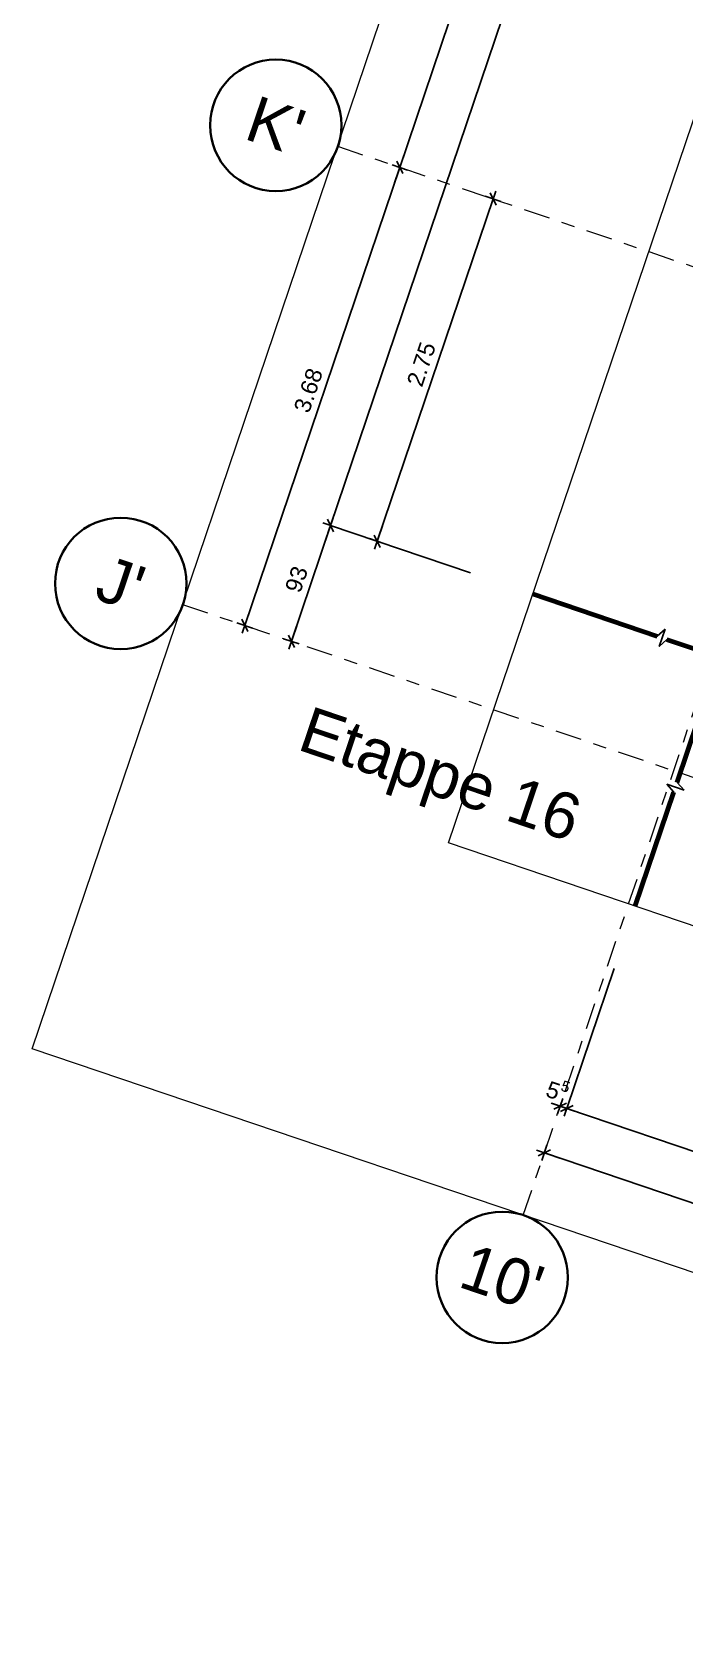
# Model space of a CAD drawing. Header units: metres. Extents: x 2661608 to 2661648.6, y 1209464.3 to 1209501.1.
# Drawn here: x 2661607.96 to 2661612.93, y 1209470.65 to 1209482.87 of the extents above; entities that cross this region are included whole.
import ezdxf

# ---------------------------------------------------------------- set-up
doc = ezdxf.new("R2010")
doc.units = ezdxf.units.M
doc.header["$PDMODE"] = 65
doc.linetypes.add('AUSGEZOGEN', pattern=[0])
doc.linetypes.add('PHANTOM2_S8', pattern=[0.3, 0.2, -0.05, 0, -0.05])
for name, color, linetype, lineweight in [('TB_639', 7, 'AUSGEZOGEN', 25), ('TB_643', 7, 'AUSGEZOGEN', 25), ('TB_649', 7, 'AUSGEZOGEN', 25), ('TB_650', 7, 'AUSGEZOGEN', 25)]:
    doc.layers.add(name, color=color, linetype=linetype, lineweight=lineweight)
doc.styles.add('ARIAL', font='arial.ttf')
doc.styles.add('MtXpl_Arial', font='arial.ttf')
doc.dimstyles.new('DIMSTYLE_2', dxfattribs={"dimtxt": 0.125, "dimasz": 0.125, "dimexe": 0, "dimexo": 0, "dimgap": 0.0625, "dimtad": 2, "dimdec": 3, "dimrnd": 0.005, "dimzin": 4, "dimdsep": 46, "dimtxsty": 'ARIAL', "dimblk1": 'ALL_ML_STRICH', "dimblk2": 'ALL_ML_STRICH', "dimsah": 1, "dimcen": 0, "dimclrd": 7, "dimclre": 7, "dimclrt": 7, "dimazin": 3, "dimtfac": 1, "dimtdec": 0, "dimtix": 1, "dimtmove": 2, "dimatfit": 3, "dimfxl": 0, "dimlwd": 0, "dimlwe": 25})
doc.dimstyles.new('DIMSTYLE_3', dxfattribs={"dimtxt": 0.125, "dimasz": 0.125, "dimexe": 0, "dimexo": 0, "dimgap": 0.0625, "dimtad": 2, "dimdec": 3, "dimrnd": 0.005, "dimzin": 4, "dimdsep": 46, "dimtxsty": 'ARIAL', "dimblk1": 'ALL_ML_STRICH', "dimblk2": 'ALL_ML_STRICH', "dimsah": 1, "dimcen": 0, "dimclrd": 7, "dimclre": 7, "dimclrt": 7, "dimazin": 3, "dimtfac": 1, "dimtdec": 0, "dimtix": 1, "dimtmove": 2, "dimatfit": 3, "dimfxl": 0, "dimlwd": 0, "dimlwe": 25})
doc.dimstyles.new('DIMSTYLE_4', dxfattribs={"dimtxt": 0.125, "dimasz": 0.125, "dimexe": 0, "dimexo": 0, "dimgap": 0.0625, "dimtad": 2, "dimdec": 1, "dimlfac": 100, "dimrnd": 0.5, "dimzin": 4, "dimdsep": 46, "dimtxsty": 'ARIAL', "dimblk1": 'ALL_ML_STRICH', "dimblk2": 'ALL_ML_STRICH', "dimsah": 1, "dimcen": 0, "dimclrd": 7, "dimclre": 7, "dimclrt": 7, "dimazin": 3, "dimtfac": 1, "dimtdec": 0, "dimtix": 1, "dimtmove": 2, "dimatfit": 3, "dimfxl": 0, "dimtvp": 1.2, "dimlwd": 0, "dimlwe": 25})
doc.dimstyles.new('DIMSTYLE_7', dxfattribs={"dimtxt": 0.125, "dimasz": 0.125, "dimexe": 0, "dimexo": 0, "dimgap": 0.0625, "dimtad": 2, "dimrnd": 0.005, "dimzin": 4, "dimdsep": 46, "dimtxsty": 'ARIAL', "dimblk1": 'ALL_ML_STRICH', "dimblk2": 'ALL_ML_STRICH', "dimsah": 1, "dimcen": 0, "dimclrd": 7, "dimclre": 7, "dimclrt": 7, "dimazin": 3, "dimtfac": 1, "dimtdec": 0, "dimtix": 1, "dimtmove": 2, "dimatfit": 3, "dimfxl": 0, "dimlwd": 0, "dimlwe": 25})
doc.dimstyles.new('DIMSTYLE_9', dxfattribs={"dimtxt": 0.125, "dimasz": 0.125, "dimexe": 0, "dimexo": 0, "dimgap": 0.0625, "dimtad": 2, "dimdec": 1, "dimlfac": 100, "dimrnd": 0.5, "dimzin": 4, "dimdsep": 46, "dimtxsty": 'ARIAL', "dimblk1": 'ALL_ML_STRICH', "dimblk2": 'ALL_ML_STRICH', "dimsah": 1, "dimcen": 0, "dimclrd": 7, "dimclre": 7, "dimclrt": 7, "dimazin": 3, "dimtfac": 1, "dimtdec": 0, "dimtix": 1, "dimtmove": 2, "dimatfit": 3, "dimfxl": 0, "dimlwd": 0, "dimlwe": 25})

# ---------------------------------------------------------------- blocks, each defined once
blk = doc.blocks.new('ALL_ML_STRICH')
at = {"color": 0, "linetype": 'ByBlock', "lineweight": -2}
for p, q in [((-1, 0), (0.5, 0)), ((-0.3, -0.3), (0.3, 0.3)), ((0, -0.5), (0, 0.5))]:
    blk.add_line(p, q, dxfattribs=at)
blk = doc.blocks.new('*D15')
at = {"layer": 'DEFPOINTS', "color": 7, "linetype": 'AUSGEZOGEN', "lineweight": 25, "transparency": 16777216}
for p in [(2661612.252, 1209475.497), (2661611.861, 1209474.344), (2661615.138, 1209473.939)]:
    blk.add_point(p, dxfattribs=at)
at = {"layer": 'TB_649', "color": 7, "linetype": 'AUSGEZOGEN', "lineweight": -2, "transparency": 16777216}
for p, q in [((2661611.861, 1209474.344), (2661611.861, 1209474.344)), ((2661611.861, 1209474.344), (2661614.924, 1209473.307)), ((2661614.924, 1209473.307), (2661614.924, 1209473.307))]:
    blk.add_line(p, q, dxfattribs=at)
at = {"layer": 'TB_649', "color": 7, "linetype": 'AUSGEZOGEN', "lineweight": 25, "transparency": 16777216, "xscale": 0.125, "yscale": 0.125, "zscale": 0.125}
for p, rotation in [((2661611.861, 1209474.344), 161.2952432351559), ((2661614.924, 1209473.307), 341.295243235156)]:
    blk.add_blockref('ALL_ML_STRICH', p, dxfattribs=dict(at, rotation=rotation))
at = {"layer": 'TB_649', "color": 7, "linetype": 'AUSGEZOGEN', "lineweight": 25, "transparency": 16777216, "insert": (2661613.45, 1209473.927), "char_height": 0.125, "width": 0.625, "attachment_point": 5, "rotation": 341.2952, "style": 'ARIAL'}
blk.add_mtext('\\A1;{\\A1;{3.23\\H0.082500;\\S5^ ;}}', dxfattribs=at)
blk = doc.blocks.new('*D21')
at = {"layer": 'DEFPOINTS', "color": 7, "linetype": 'AUSGEZOGEN', "lineweight": 25, "transparency": 16777216}
for p in [(2661612.629, 1209476.445), (2661612.206, 1209475.362), (2661611.981, 1209474.699)]:
    blk.add_point(p, dxfattribs=at)
at = {"layer": 'TB_649', "color": 7, "linetype": 'AUSGEZOGEN', "lineweight": -2, "transparency": 16777216}
for p, q in [((2661612.393, 1209475.747), (2661612.032, 1209474.682)), ((2661611.981, 1209474.699), (2661611.981, 1209474.699)), ((2661611.981, 1209474.699), (2661612.032, 1209474.682))]:
    blk.add_line(p, q, dxfattribs=at)
at = {"layer": 'TB_649', "color": 7, "linetype": 'AUSGEZOGEN', "lineweight": 25, "transparency": 16777216, "xscale": 0.125, "yscale": 0.125, "zscale": 0.125}
for p, rotation in [((2661612.032, 1209474.682), 341.2952431311741), ((2661611.981, 1209474.699), 161.2952431311741)]:
    blk.add_blockref('ALL_ML_STRICH', p, dxfattribs=dict(at, rotation=rotation))
at = {"layer": 'TB_649', "color": 7, "linetype": 'AUSGEZOGEN', "lineweight": 25, "transparency": 16777216, "insert": (2661611.964, 1209474.826), "char_height": 0.125, "width": 0.375, "attachment_point": 5, "rotation": 341.2952, "style": 'ARIAL'}
blk.add_mtext('\\A1;{\\A1;{5\\H0.082500;\\S5^ ;}}', dxfattribs=at)
blk = doc.blocks.new('*D22')
at = {"layer": 'DEFPOINTS', "color": 7, "linetype": 'AUSGEZOGEN', "lineweight": 25, "transparency": 16777216}
for p in [(2661612.629, 1209476.445), (2661612.032, 1209474.682), (2661637.18, 1209468.461)]:
    blk.add_point(p, dxfattribs=at)
at = {"layer": 'TB_649', "color": 7, "linetype": 'AUSGEZOGEN', "lineweight": -2, "transparency": 16777216}
for p, q in [((2661612.393, 1209475.747), (2661612.032, 1209474.682)), ((2661612.032, 1209474.682), (2661636.483, 1209466.403)), ((2661636.483, 1209466.403), (2661636.483, 1209466.403))]:
    blk.add_line(p, q, dxfattribs=at)
at = {"layer": 'TB_649', "color": 7, "linetype": 'AUSGEZOGEN', "lineweight": 25, "transparency": 16777216, "xscale": 0.125, "yscale": 0.125, "zscale": 0.125}
for p, rotation in [((2661612.032, 1209474.682), 161.2952431311741), ((2661636.483, 1209466.403), 341.2952431311741)]:
    blk.add_blockref('ALL_ML_STRICH', p, dxfattribs=dict(at, rotation=rotation))
at = {"layer": 'TB_649', "color": 7, "linetype": 'AUSGEZOGEN', "lineweight": 25, "transparency": 16777216, "insert": (2661624.31, 1209470.645), "char_height": 0.125, "width": 0.75, "attachment_point": 5, "rotation": 341.2952, "style": 'ARIAL'}
blk.add_mtext('\\A1;{\\A1;{25.81\\H0.082500;\\S5^ ;}}', dxfattribs=at)
blk = doc.blocks.new('*D102')
at = {"layer": 'DEFPOINTS', "color": 7, "linetype": 'AUSGEZOGEN', "lineweight": 25, "transparency": 16777216}
for p in [(2661610.916, 1209481.79), (2661609.581, 1209478.357), (2661610.142, 1209478.167)]:
    blk.add_point(p, dxfattribs=at)
at = {"layer": 'TB_649', "color": 7, "linetype": 'AUSGEZOGEN', "lineweight": -2, "transparency": 16777216}
for p, q in [((2661609.581, 1209478.357), (2661610.761, 1209481.842)), ((2661610.761, 1209481.842), (2661610.761, 1209481.842)), ((2661609.581, 1209478.357), (2661609.581, 1209478.357))]:
    blk.add_line(p, q, dxfattribs=at)
at = {"layer": 'TB_649', "color": 7, "linetype": 'AUSGEZOGEN', "lineweight": 25, "transparency": 16777216, "xscale": 0.125, "yscale": 0.125, "zscale": 0.125}
for p, rotation in [((2661610.761, 1209481.842), 71.29524323660247), ((2661609.581, 1209478.357), 251.2952432366025)]:
    blk.add_blockref('ALL_ML_STRICH', p, dxfattribs=dict(at, rotation=rotation))
at = {"layer": 'TB_649', "color": 7, "linetype": 'AUSGEZOGEN', "lineweight": 25, "transparency": 16777216, "insert": (2661610.065, 1209480.145), "char_height": 0.125, "width": 0.5, "attachment_point": 5, "rotation": 71.2952, "style": 'ARIAL'}
blk.add_mtext('\\A1;{\\A1;{3.68\\H0.082500;\\S^ ;}}', dxfattribs=at)
blk = doc.blocks.new('*D103')
at = {"layer": 'DEFPOINTS', "color": 7, "linetype": 'AUSGEZOGEN', "lineweight": 25, "transparency": 16777216}
for p in [(2661611.972, 1209485.317), (2661610.761, 1209481.842), (2661610.916, 1209481.79)]:
    blk.add_point(p, dxfattribs=at)
at = {"layer": 'TB_649', "color": 7, "linetype": 'AUSGEZOGEN', "lineweight": -2, "transparency": 16777216}
for p, q in [((2661610.761, 1209481.842), (2661611.941, 1209485.328)), ((2661611.941, 1209485.328), (2661611.941, 1209485.328)), ((2661610.761, 1209481.842), (2661610.761, 1209481.842))]:
    blk.add_line(p, q, dxfattribs=at)
at = {"layer": 'TB_649', "color": 7, "linetype": 'AUSGEZOGEN', "lineweight": 25, "transparency": 16777216, "xscale": 0.125, "yscale": 0.125, "zscale": 0.125}
for p, rotation in [((2661611.941, 1209485.328), 71.29524323660247), ((2661610.761, 1209481.842), 251.2952432366025)]:
    blk.add_blockref('ALL_ML_STRICH', p, dxfattribs=dict(at, rotation=rotation))
at = {"layer": 'TB_649', "color": 7, "linetype": 'AUSGEZOGEN', "lineweight": 25, "transparency": 16777216, "insert": (2661611.245, 1209483.63), "char_height": 0.125, "width": 0.5, "attachment_point": 5, "rotation": 71.2952, "style": 'ARIAL'}
blk.add_mtext('\\A1;{\\A1;{3.68\\H0.082500;\\S^ ;}}', dxfattribs=at)
blk = doc.blocks.new('*D108')
at = {"layer": 'DEFPOINTS', "color": 7, "linetype": 'AUSGEZOGEN', "lineweight": 25, "transparency": 16777216}
for p in [(2661611.773, 1209478.596), (2661609.936, 1209478.236), (2661610.975, 1209477.885)]:
    blk.add_point(p, dxfattribs=at)
at = {"layer": 'TB_649', "color": 7, "linetype": 'AUSGEZOGEN', "lineweight": -2, "transparency": 16777216}
for p, q in [((2661609.936, 1209478.236), (2661610.234, 1209479.117)), ((2661611.3, 1209478.757), (2661610.234, 1209479.117)), ((2661609.936, 1209478.236), (2661609.936, 1209478.236))]:
    blk.add_line(p, q, dxfattribs=at)
at = {"layer": 'TB_649', "color": 7, "linetype": 'AUSGEZOGEN', "lineweight": 25, "transparency": 16777216, "xscale": 0.125, "yscale": 0.125, "zscale": 0.125}
for p, rotation in [((2661610.234, 1209479.117), 71.29524324225345), ((2661609.936, 1209478.236), 251.2952432422534)]:
    blk.add_blockref('ALL_ML_STRICH', p, dxfattribs=dict(at, rotation=rotation))
at = {"layer": 'TB_649', "color": 7, "linetype": 'AUSGEZOGEN', "lineweight": 25, "transparency": 16777216, "insert": (2661609.975, 1209478.708), "char_height": 0.125, "width": 0.5, "attachment_point": 5, "rotation": 71.2952, "style": 'ARIAL'}
blk.add_mtext('\\A1;{\\A1;{93\\H0.082500;\\S^ ;}}', dxfattribs=at)
blk = doc.blocks.new('*D109')
at = {"layer": 'DEFPOINTS', "color": 7, "linetype": 'AUSGEZOGEN', "lineweight": 25, "transparency": 16777216}
for p in [(2661617.607, 1209495.826), (2661610.234, 1209479.117), (2661611.773, 1209478.596)]:
    blk.add_point(p, dxfattribs=at)
at = {"layer": 'TB_649', "color": 7, "linetype": 'AUSGEZOGEN', "lineweight": -2, "transparency": 16777216}
for p, q in [((2661610.234, 1209479.117), (2661616.068, 1209496.347)), ((2661616.068, 1209496.347), (2661616.068, 1209496.347)), ((2661611.3, 1209478.757), (2661610.234, 1209479.117))]:
    blk.add_line(p, q, dxfattribs=at)
at = {"layer": 'TB_649', "color": 7, "linetype": 'AUSGEZOGEN', "lineweight": 25, "transparency": 16777216, "xscale": 0.125, "yscale": 0.125, "zscale": 0.125}
for p, rotation in [((2661616.068, 1209496.347), 71.29524324225345), ((2661610.234, 1209479.117), 251.2952432422534)]:
    blk.add_blockref('ALL_ML_STRICH', p, dxfattribs=dict(at, rotation=rotation))
at = {"layer": 'TB_649', "color": 7, "linetype": 'AUSGEZOGEN', "lineweight": 25, "transparency": 16777216, "insert": (2661613.044, 1209487.773), "char_height": 0.125, "width": 0.625, "attachment_point": 5, "rotation": 71.2952, "style": 'ARIAL'}
blk.add_mtext('\\A1;{\\A1;{18.19\\H0.082500;\\S^ ;}}', dxfattribs=at)
blk = doc.blocks.new('*D114')
at = {"layer": 'DEFPOINTS', "color": 7, "linetype": 'AUSGEZOGEN', "lineweight": 25, "transparency": 16777216}
for p in [(2661611.979, 1209481.43), (2661610.589, 1209478.997), (2661612.247, 1209478.436)]:
    blk.add_point(p, dxfattribs=at)
at = {"layer": 'TB_649', "color": 7, "linetype": 'AUSGEZOGEN', "lineweight": -2, "transparency": 16777216}
for p, q in [((2661610.589, 1209478.997), (2661611.471, 1209481.602)), ((2661611.471, 1209481.602), (2661611.471, 1209481.602)), ((2661610.589, 1209478.997), (2661610.589, 1209478.997))]:
    blk.add_line(p, q, dxfattribs=at)
at = {"layer": 'TB_649', "color": 7, "linetype": 'AUSGEZOGEN', "lineweight": 25, "transparency": 16777216, "xscale": 0.125, "yscale": 0.125, "zscale": 0.125}
for p, rotation in [((2661611.471, 1209481.602), 71.29524323469141), ((2661610.589, 1209478.997), 251.2952432346915)]:
    blk.add_blockref('ALL_ML_STRICH', p, dxfattribs=dict(at, rotation=rotation))
at = {"layer": 'TB_649', "color": 7, "linetype": 'AUSGEZOGEN', "lineweight": 25, "transparency": 16777216, "insert": (2661610.925, 1209480.344), "char_height": 0.125, "width": 0.5, "attachment_point": 5, "rotation": 71.2952, "style": 'ARIAL'}
blk.add_mtext('\\A1;{\\A1;{2.75\\H0.082500;\\S^ ;}}', dxfattribs=at)

msp = doc.modelspace()

# ---------------------------------------------------------------- linework, layer by layer
at = {"layer": 'TB_639', "color": 191, "linetype": 'AUSGEZOGEN', "lineweight": 13, "transparency": 33554687}
for p, q in [((2661611.1321, 1209476.7019), (2661618.0879, 1209497.2463)), ((2661638.4252, 1209467.4612), (2661611.1321, 1209476.7019))]:
    msp.add_line(p, q, dxfattribs=at)
at = {"layer": 'TB_643', "color": 191, "linetype": 'AUSGEZOGEN', "lineweight": 13, "transparency": 33554687}
for p, q in [((2661607.9624, 1209475.1357), (2661616.5217, 1209500.416)), ((2661639.9914, 1209464.2915), (2661607.9624, 1209475.1357))]:
    msp.add_line(p, q, dxfattribs=at)
at = {"layer": 'TB_643', "color": 7, "linetype": 'PHANTOM2_S8', "lineweight": 18, "transparency": 33554687}
for p, q in [((2661611.7006, 1209473.87), (2661620.5806, 1209500.0975)), ((2661610.2874, 1209482.0027), (2661642.3164, 1209471.1585)), ((2661609.1073, 1209478.5171), (2661641.1363, 1209467.6729))]:
    msp.add_line(p, q, dxfattribs=at)
at = {"layer": 'TB_643', "color": 7, "linetype": 'AUSGEZOGEN', "lineweight": 35, "transparency": 33554687}
for centre in [(2661609.8169, 1209482.162), (2661608.6368, 1209478.6764), (2661611.5403, 1209473.3964)]:
    msp.add_circle(centre, 0.5, dxfattribs=at)
at = {"layer": 'TB_650', "color": 1, "linetype": 'AUSGEZOGEN', "lineweight": 70, "transparency": 33554687}
for p, q in [((2661611.7735, 1209478.5962), (2661612.7207, 1209478.2755)), ((2661612.7939, 1209478.2508), (2661613.7411, 1209477.9301)), ((2661612.8717, 1209477.1626), (2661613.1924, 1209478.1098)), ((2661612.5529, 1209476.2208), (2661612.847, 1209477.0894))]:
    msp.add_line(p, q, dxfattribs=at)
at = {"layer": 'TB_650', "color": 1, "linetype": 'AUSGEZOGEN', "lineweight": 25, "transparency": 33554687}
for p, q in [((2661612.7797, 1209478.3295), (2661612.7207, 1209478.2755)), ((2661612.7573, 1209478.2632), (2661612.7797, 1209478.3295)), ((2661612.7573, 1209478.2632), (2661612.7349, 1209478.1968)), ((2661612.7349, 1209478.1968), (2661612.7939, 1209478.2508)), ((2661612.8593, 1209477.126), (2661612.793, 1209477.1485)), ((2661612.793, 1209477.1485), (2661612.847, 1209477.0894)), ((2661612.8593, 1209477.126), (2661612.9256, 1209477.1036)), ((2661612.9256, 1209477.1036), (2661612.8717, 1209477.1626))]:
    msp.add_line(p, q, dxfattribs=at)

# ---------------------------------------------------------------- texts
at = {"layer": 'TB_643', "color": 7, "style": 'MtXpl_Arial'}
for s, width, p in [("K'", 0.99, (2661609.5641, 1209482.0629)), ("J'", 0.99, (2661608.4223, 1209478.5643)), ("10'", 0.96, (2661611.1944, 1209473.3287))]:
    msp.add_text(s, height=0.35, rotation=-18.70476, dxfattribs=dict(at, width=width)).set_placement(p)
at = {"layer": 'TB_650', "color": 7, "style": 'MtXpl_Arial', "width": 0.99}
for s, p in [('Etappe', (2661609.9698, 1209477.4159)), ('16', (2661611.5504, 1209476.8808))]:
    msp.add_text(s, height=0.35, rotation=-18.70476, dxfattribs=at).set_placement(p)

# ---------------------------------------------------------------- dimensions: what is measured, and where the dimension line sits
at = {"layer": 'TB_649', "color": 7, "linetype": 'AUSGEZOGEN', "lineweight": 25, "transparency": 33554687}
for base, p1, p2, angle, dimstyle, picture, middle in [((2661616.0677, 1209496.3467), (2661611.2999, 1209478.7566), (2661616.0677, 1209496.3467), 71.29524, 'DIMSTYLE_7', '*D109', (2661613.0437, 1209487.7727)), ((2661611.9412, 1209485.328), (2661610.761, 1209481.8424), (2661611.9412, 1209485.328), 71.29524, 'DIMSTYLE_7', '*D103', (2661611.2453, 1209483.6304)), ((2661610.761, 1209481.8424), (2661609.5809, 1209478.3568), (2661610.761, 1209481.8424), 71.29524, 'DIMSTYLE_7', '*D102', (2661610.0651, 1209480.1448)), ((2661611.4714, 1209481.6019), (2661610.5895, 1209478.9971), (2661611.4714, 1209481.6019), 71.29524, 'DIMSTYLE_7', '*D114', (2661610.9246, 1209480.3444)), ((2661610.2343, 1209479.1174), (2661609.9361, 1209478.2365), (2661611.2999, 1209478.7566), 71.29524, 'DIMSTYLE_9', '*D108', (2661609.9747, 1209478.7084)), ((2661612.0317, 1209474.6817), (2661611.9812, 1209474.6988), (2661612.3925, 1209475.7473), 341.29524, 'DIMSTYLE_4', '*D21', (2661611.9636, 1209474.8258)), ((2661636.4833, 1209466.403), (2661612.3925, 1209475.7473), (2661636.4833, 1209466.403), 341.29524, 'DIMSTYLE_3', '*D22', (2661624.3103, 1209470.6455)), ((2661614.9235, 1209473.3067), (2661611.861, 1209474.3436), (2661614.9235, 1209473.3067), 341.29524, 'DIMSTYLE_2', '*D15', (2661613.4497, 1209473.9268))]:
    dim = msp.add_linear_dim(base=base, p1=p1, p2=p2, angle=angle, dimstyle=dimstyle, override={"dimpost": '<>', "dimclrd": 7, "dimclre": 7, "dimclrt": 7, "dimlwd": 0, "dimlwe": 25}, dxfattribs=at)
    dim.commit()
    dim.dimension.update_dxf_attribs({"geometry": picture, "text_midpoint": middle, "dimtype": 160})

doc.saveas('drawing.dxf')
